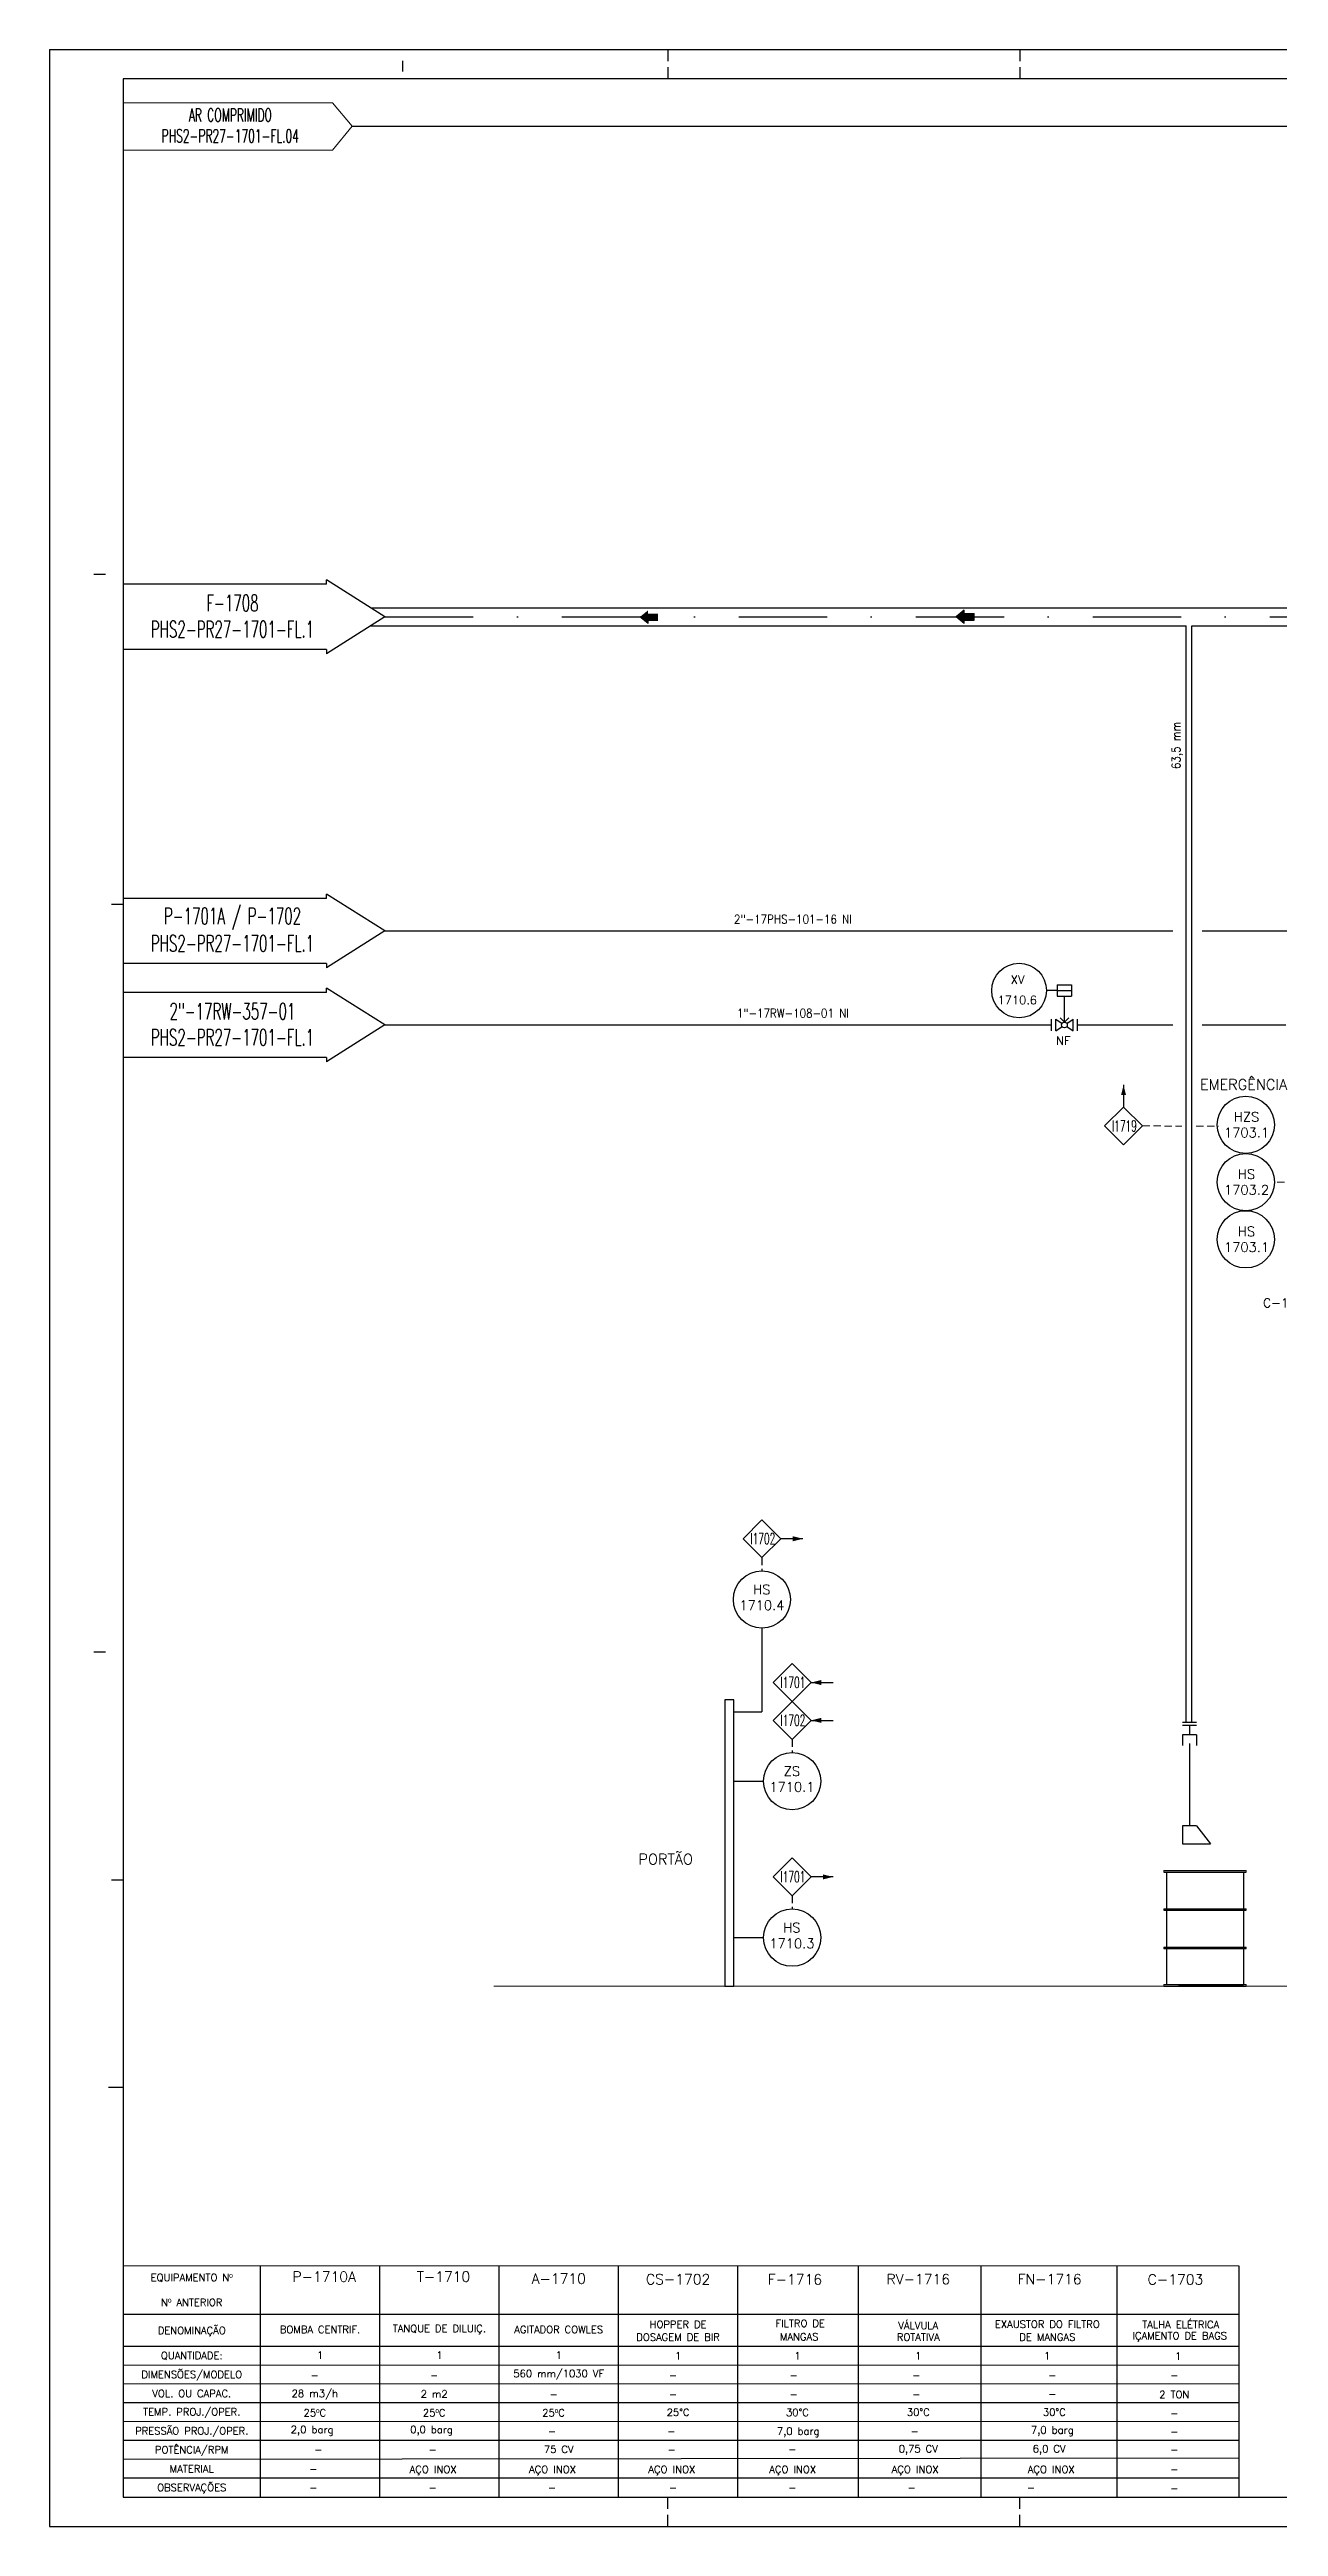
# Model space of a CAD drawing. Extents: x 0 to 1189, y 0 to 841.
# Drawn here: x 0 to 417, y 0 to 841 of the extents above; entities that cross this region are included whole.
import ezdxf
from ezdxf.enums import TextEntityAlignment as Align

# ---------------------------------------------------------------- set-up
doc = ezdxf.new("R2010")
doc.units = 0
doc.header["$LTSCALE"] = 10
doc.header["$MEASUREMENT"] = 0
doc.linetypes.add('DASHDOTX2', pattern=[2, 1, -0.5, 0, -0.5])
doc.linetypes.add('HIDDEN', pattern=[0.375, 0.25, -0.125])
doc.layers.get('0').update_dxf_attribs({"linetype": 'CONTINUOUS'})
for name, color, linetype in [('3', 7, 'CONTINUOUS'), ('5', 5, 'CONTINUOUS'), ('6', 6, 'CONTINUOUS'), ('EQUIP', 7, 'CONTINUOUS'), ('FORMATO', 7, 'CONTINUOUS'), ('Revisão', 2, 'CONTINUOUS'), ('TEXTO2', 7, 'CONTINUOUS'), ('TEXTO5', 5, 'CONTINUOUS'), ('Válvula', 3, 'CONTINUOUS')]:
    doc.layers.add(name, color=color, linetype=linetype)
doc.styles.add('MONOTXT', font='romans.shx', dxfattribs={"height": 0.2})
doc.styles.add('ROMANS', font='ROMANS', dxfattribs={"height": 0.2})
doc.styles.get("Standard").update_dxf_attribs({"font": 'ROMANS', "height": 1000})

msp = doc.modelspace()

# ---------------------------------------------------------------- linework, layer by layer
at = {"linetype": 'Continuous', "lineweight": 5}
for p, q in [((96.16, 822.85), (102.81, 815.02)), ((102.81, 815.02), (96.16, 806.84)), ((150.95, 183.48), (492.66, 183.48))]:
    msp.add_line(p, q, dxfattribs=at)
for p, q in [((94.03, 659.42), (24.99, 659.42)), ((113.9, 648.38), (94.03, 660.92)), ((94.03, 659.42), (94.03, 660.92)), ((113.9, 648.38), (94.03, 635.84)), ((203.3, 646.15), (200.52, 648.38)), ((310.65, 650.6), (307.87, 648.38)), ((310.65, 646.15), (307.87, 648.38)), ((310.65, 649.49), (310.65, 650.6)), ((310.65, 649.49), (313.99, 649.49)), ((313.99, 647.27), (313.99, 649.49)), ((203.3, 647.27), (206.64, 647.27)), ((203.3, 646.15), (203.3, 647.27)), ((310.65, 647.27), (313.99, 647.27)), ((310.65, 646.15), (310.65, 647.27)), ((94.03, 637.34), (25.06, 637.34)), ((94.03, 637.34), (25.06, 637.34)), ((94.03, 637.34), (94.03, 635.84)), ((94.03, 552.75), (24.99, 552.75)), ((113.9, 541.72), (94.03, 554.26)), ((94.03, 552.75), (94.03, 554.26)), ((113.9, 541.72), (94.03, 529.18)), ((94.03, 530.68), (25.06, 530.68)), ((94.03, 530.68), (25.06, 530.68)), ((94.03, 530.68), (94.03, 529.18)), ((113.9, 509.8), (94.03, 522.35)), ((94.03, 520.84), (94.03, 522.35)), ((94.03, 520.84), (24.99, 520.84)), ((113.9, 509.8), (94.03, 497.26)), ((94.03, 498.77), (25.06, 498.77)), ((94.03, 498.77), (25.06, 498.77)), ((94.03, 498.77), (94.03, 497.26)), ((387.17, 272.01), (387.17, 268.79)), ((384.8, 268.79), (384.8, 265.18)), ((389.53, 268.79), (389.53, 265.18)), ((384.8, 237.84), (384.8, 231.79)), ((389.53, 237.84), (394.3, 231.79))]:
    msp.add_line(p, q)
at = {"linetype": 'DASHDOTX2', "ltscale": 3}
msp.add_line((113.9, 648.38), (447.75, 648.38), dxfattribs=at)
at = {"color": 1, "linetype": 'Continuous'}
for p, q in [((364.76, 489.43), (364.76, 481.94)), ((255.88, 335.37), (248.39, 335.37)), ((258.62, 286.53), (266.12, 286.53)), ((258.62, 273.68), (266.12, 273.68)), ((266.12, 220.56), (258.62, 220.56))]:
    msp.add_line(p, q, dxfattribs=at)
at = {"linetype": 'HIDDEN', "lineweight": 5}
for p, q in [((371.19, 475.51), (384.52, 475.5)), ((389.44, 475.5), (396.97, 475.5)), ((426.89, 456.46), (415.99, 456.46))]:
    msp.add_line(p, q, dxfattribs=at)
at = {"linetype": 'HIDDEN'}
for p, q in [((241.96, 328.94), (241.96, 324.46)), ((252.2, 267.25), (252.2, 262.77)), ((252.2, 214.13), (252.2, 209.65))]:
    msp.add_line(p, q, dxfattribs=at)
at = {"color": 1, "linetype": 'Continuous'}
for points in [[(364.76, 481.94), (358.33, 475.51), (364.76, 469.08), (371.19, 475.51)], [(241.96, 341.79), (235.53, 335.37), (241.96, 328.94), (248.39, 335.37)], [(252.2, 292.96), (245.77, 286.53), (252.2, 280.11), (258.62, 286.53)], [(252.2, 280.11), (245.77, 273.68), (252.2, 267.25), (258.62, 273.68)], [(252.2, 226.98), (245.77, 220.56), (252.2, 214.13), (258.62, 220.56)]]:
    msp.add_lwpolyline(points, close=True, dxfattribs=at)
for centre in [(406.27, 475.9), (406.27, 456.46), (406.27, 437.02), (241.96, 314.74), (252.2, 253.05), (252.2, 199.93)]:
    msp.add_circle(centre, 9.72, dxfattribs=at)
for points in [[(203.3, 646.15), (200.52, 648.38), (203.3, 650.6), (200.52, 648.38)], [(206.64, 649.49), (206.64, 647.27), (203.3, 647.27), (206.64, 647.27)], [(203.3, 647.27), (203.3, 649.49), (206.64, 649.49), (203.3, 649.49)], [(310.65, 646.15), (307.87, 648.38), (310.65, 650.6), (307.87, 648.38)], [(313.99, 649.49), (313.99, 647.27), (310.65, 647.27), (313.99, 647.27)], [(310.65, 647.27), (310.65, 649.49), (313.99, 649.49), (310.65, 649.49)]]:
    msp.add_solid(points)
for points in [[(364.76, 489.43), (365.62, 485.98), (363.92, 485.98)], [(255.88, 335.37), (252.43, 334.5), (252.43, 336.21)], [(258.62, 286.53), (262.08, 287.4), (262.08, 285.69)], [(258.62, 273.68), (262.08, 274.54), (262.08, 272.84)], [(266.12, 220.56), (262.67, 219.69), (262.67, 221.4)]]:
    msp.add_solid(points, dxfattribs=at)
at = {"layer": '3', "color": 7, "linetype": 'Continuous', "lineweight": 5}
for p, q in [((25, 806.84), (25, 822.85)), ((25, 822.85), (96.16, 822.85)), ((96.16, 806.84), (25, 806.84)), ((25, 746.9), (25, 762.91))]:
    msp.add_line(p, q, dxfattribs=at)
at = {"layer": '5', "linetype": 'Continuous', "lineweight": 5}
for p, q in [((378.5, 222.21), (378.5, 222.71)), ((406.45, 222.21), (406.45, 222.71)), ((378.5, 209.21), (378.5, 209.71)), ((406.45, 209.21), (406.45, 209.71)), ((378.5, 196.21), (378.5, 196.71)), ((406.45, 196.21), (406.45, 196.71)), ((378.5, 183.48), (378.5, 183.98)), ((406.45, 183.48), (406.45, 183.98))]:
    msp.add_line(p, q, dxfattribs=at)
at = {"layer": '5'}
for p, q in [((404.03, 88.37), (25, 88.54)), ((71.6, 10), (71.6, 88.54)), ((112.14, 10), (112.14, 88.54)), ((152.67, 10), (152.67, 88.56)), ((152.67, 10), (152.67, 88.56)), ((193.21, 10), (193.21, 88.54)), ((193.21, 10), (193.21, 88.54)), ((233.75, 10), (233.75, 88.54)), ((233.75, 10), (233.75, 88.46)), ((274.78, 10), (274.78, 88.44)), ((274.78, 10), (274.78, 88.44)), ((316.39, 10), (316.39, 88.43)), ((362.58, 9.98), (362.58, 88.38)), ((404.03, 9.97), (404.03, 88.37)), ((404.03, 72.02), (25, 71.97)), ((404.03, 61.15), (25, 61.1))]:
    msp.add_line(p, q, dxfattribs=at)
at = {"layer": '6'}
for p, q in [((25, 831), (25, 749.62)), ((1179, 831), (25, 831)), ((25, 749.62), (25, 10)), ((25, 10), (1179, 10))]:
    msp.add_line(p, q, dxfattribs=at)
at = {"layer": '6', "color": 0, "ltscale": 0.5}
for p, q in [((386.02, 272.94), (386.02, 645.32)), ((387.94, 272.94), (387.94, 645.37))]:
    msp.add_line(p, q, dxfattribs=at)
at = {"layer": '6', "color": 5, "ltscale": 0.5}
msp.add_lwpolyline([(229.33, 183.49), (232.45, 183.49), (232.45, 280.71), (229.33, 280.71)], close=True, dxfattribs=at)
at = {"layer": 'EQUIP', "color": 5}
for p, q in [((378.5, 222.71), (406.45, 222.71)), ((378.5, 222.21), (406.45, 222.21)), ((378.5, 209.71), (406.45, 209.71)), ((378.5, 209.21), (406.45, 209.21)), ((378.5, 196.71), (406.45, 196.71)), ((378.5, 196.21), (406.45, 196.21)), ((378.5, 183.98), (406.45, 183.98)), ((378.5, 183.48), (406.45, 183.48))]:
    msp.add_line(p, q, dxfattribs=at)
at = {"layer": 'EQUIP', "color": 0}
for points in [[(102.81, 815.02), (702.6, 815.01)], [(109.08, 651.42), (449.98, 651.43)], [(109.05, 645.32), (386.02, 645.32)], [(387.94, 645.32), (449.98, 645.32)], [(113.9, 541.72), (381.55, 541.72)], [(391.43, 541.72), (448.27, 541.72)], [(113.9, 509.8), (340.3, 509.8)], [(349.07, 509.8), (381.55, 509.8)], [(391.43, 509.8), (419.85, 509.8)], [(241.96, 305.02), (241.96, 276.65)], [(232.45, 276.65), (241.96, 276.65)], [(389.53, 272.94), (384.8, 272.94)], [(389.53, 272.01), (384.8, 272.01)], [(389.53, 268.79), (384.8, 268.79)], [(387.17, 265.82), (387.17, 237.84)], [(232.45, 253.05), (242.48, 253.05)], [(389.53, 237.84), (384.8, 237.84)], [(384.8, 231.79), (394.3, 231.79)], [(232.45, 199.93), (242.48, 199.93)]]:
    msp.add_lwpolyline(points, dxfattribs=at)
at = {"layer": 'EQUIP', "color": 5}
for points in [[(379.5, 209.71), (379.5, 222.21), (405.45, 222.21), (405.45, 209.71)], [(379.5, 196.71), (379.5, 209.21)], [(405.45, 209.21), (405.45, 196.71)], [(379.5, 183.98), (379.5, 196.21)], [(405.45, 196.21), (405.45, 183.98)], [(405.45, 183.48), (383.4, 183.48)]]:
    msp.add_lwpolyline(points, dxfattribs=at)
at = {"layer": 'FORMATO', "color": 1}
for p, q in [((0, 841), (0, 0)), ((0, 841), (1189, 841)), ((119.9, 837.16), (119.9, 833.53)), ((210, 841), (210, 837)), ((210, 835), (210, 831)), ((329.5, 841), (329.5, 837)), ((329.5, 835), (329.5, 831)), ((15, 662.84), (19, 662.84)), ((21, 550.81), (25, 550.81)), ((15, 297), (19, 297)), ((21, 219.57), (25, 219.57)), ((25, 149), (20, 149)), ((404.03, 54.7), (25, 54.71)), ((404.03, 48.38), (25, 48.33)), ((404.03, 41.99), (25, 41.94)), ((404.03, 35.65), (25, 35.55)), ((404.03, 29.21), (25, 29.16)), ((404.03, 23.17), (25, 22.78)), ((404.03, 16.44), (25, 16.39)), ((210, 6), (210, 10)), ((329.5, 6), (329.5, 10)), ((0, 0), (1189, 0)), ((210, 0), (210, 4)), ((329.5, 0), (329.5, 4))]:
    msp.add_line(p, q, dxfattribs=at)
at = {"layer": 'Revisão'}
for p, q in [((342.25, 521.5), (338.55, 521.5)), ((342.25, 523.45), (342.25, 519.55)), ((342.25, 523.45), (347.12, 523.45)), ((342.25, 521.5), (347.12, 521.5)), ((347.12, 523.45), (347.12, 519.55)), ((342.25, 519.55), (347.12, 519.55)), ((344.69, 510.78), (344.69, 519.55)), ((340.3, 507.85), (340.3, 511.75)), ((341.76, 511.75), (343.87, 510.34)), ((341.76, 507.85), (341.76, 511.75)), ((341.76, 507.85), (343.87, 509.26)), ((344.69, 510.78), (343.24, 512.23)), ((346.16, 512.23), (344.69, 510.78)), ((345.5, 510.34), (347.61, 511.75)), ((345.5, 509.26), (347.61, 507.85)), ((347.61, 507.85), (347.61, 511.75)), ((349.07, 507.85), (349.07, 511.75))]:
    msp.add_line(p, q, dxfattribs=at)
for centre, radius in [((329.27, 521.5), 9.28), ((344.69, 509.8), 0.975)]:
    msp.add_circle(centre, radius, dxfattribs=at)

# ---------------------------------------------------------------- texts
at = {"linetype": 'Continuous', "lineweight": 5, "style": 'MONOTXT', "width": 0.88}
msp.add_text('63,5 mm', height=2.925, rotation=90, dxfattribs=at).set_placement((383.04, 604.71), align=Align.MIDDLE)
at = {"linetype": 'Continuous', "lineweight": 5}
for s, height, style, width, p in [('2"-17PHS-101-16 NI', 2.925, 'MONOTXT', 0.88, (252.47, 545.72)), ('1"-17RW-108-01 NI', 2.925, 'MONOTXT', 0.88, (252.47, 513.8)), ('I1719', 3.741, 'ROMANS', 0.6, (365.05, 475.54)), ('I1702', 3.741, 'ROMANS', 0.6, (242.25, 335.39)), ('I1701', 3.741, 'ROMANS', 0.6, (252.48, 286.56)), ('I1702', 3.741, 'ROMANS', 0.6, (252.48, 273.71)), ('I1701', 3.741, 'ROMANS', 0.6, (252.48, 220.58))]:
    msp.add_text(s, height=height, dxfattribs=dict(at, style=style, width=width)).set_placement(p, align=Align.MIDDLE)
at = {"layer": '3', "color": 7, "linetype": 'Continuous', "lineweight": 5, "style": 'MONOTXT', "width": 0.6}
for s, height, p in [('AR COMPRIMIDO', 4.4474, (61.39, 818.76)), ('PHS2-PR27-1701-FL.04', 4.4474, (61.39, 811.67)), ('F-1708', 5.559, (62.13, 653.06)), ('PHS2-PR27-1701-FL.1', 5.5592, (62.13, 644.19)), ('P-1701A / P-1702', 5.5592, (62.13, 546.4)), ('PHS2-PR27-1701-FL.1', 5.5592, (62.13, 537.52)), ('2"-17RW-357-01', 5.5592, (62.13, 514.48)), ('PHS2-PR27-1701-FL.1', 5.5592, (62.13, 505.61))]:
    msp.add_text(s, height=height, dxfattribs=at).set_placement(p, align=Align.MIDDLE)
at = {"layer": '5', "style": 'ROMANS'}
for s, p in [('EQUIPAMENTO Nº', (48.3, 84.4)), ('Nº ANTERIOR', (48.3, 76.11))]:
    msp.add_text(s, height=2.4786, dxfattribs=at).set_placement(p, align=Align.MIDDLE)
at = {"layer": '6', "style": 'ROMANS'}
for s, p in [('P-1710A', (93.29, 84.81)), ('A-1710', (172.94, 84.15)), ('FN-1716', (339.67, 83.97))]:
    msp.add_text(s, height=3.47, dxfattribs=at).set_placement(p, align=Align.MIDDLE)
at = {"layer": 'EQUIP', "attachment_point": 1}
for s, width, gutter_width, heights, insert, char_height in [('\\pxql;EMERGÊNCIA', 44.2148, 101.84, [9.45], (390.73, 491.39), 3.6), ('\\pxqc;HZS', 39.9039, 91.91, [8.53], (386.58, 480.23), 3.249), ('\\pxqc;1703.1', 39.9039, 91.91, [8.53], (386.58, 474.88), 3.249), ('\\pxqc;1703.2', 39.9039, 91.91, [8.53], (386.58, 455.44), 3.249), ('\\pxqc;HS', 39.9039, 91.91, [8.53], (386.58, 460.79), 3.249), ('\\pxqc;HS', 39.9039, 91.91, [8.53], (386.58, 441.35), 3.249), ('\\pxqc;1703.1', 39.9039, 91.91, [8.53], (386.58, 436), 3.249), ('\\pxqc;HS', 39.9039, 91.91, [8.53], (221.96, 319.75), 3.249), ('\\pxqc;1710.4', 39.9039, 91.91, [8.53], (221.96, 314.41), 3.249), ('\\pxqc;1710.1', 39.9039, 91.91, [8.53], (232.19, 252.72), 3.249), ('\\pxqc;ZS', 39.9039, 91.91, [8.53], (232.19, 258.07), 3.249), ('\\pxqc;HS', 39.9039, 91.91, [8.53], (232.19, 204.94), 3.249), ('\\pxqc;1710.3', 39.9039, 91.91, [8.53], (232.19, 199.6), 3.249)]:
    msp.add_mtext_dynamic_manual_height_columns(s, width=width, gutter_width=gutter_width, heights=heights, dxfattribs=dict(at, insert=insert, char_height=char_height))
at = {"layer": 'FORMATO', "color": 4, "style": 'ROMANS'}
for s, height, p in [('DENOMINAÇÃO', 2.4786, (48.3, 66.54)), ('QUANTIDADE:', 2.4786, (48.3, 57.91)), ('DIMENSÕES/MODELO', 2.4786, (48.3, 51.52)), ('VOL. OU CAPAC.', 2.4786, (48.3, 45.13)), ('PRESSÃO PROJ./OPER.', 2.4786, (48.3, 32.36)), ('TEMP. PROJ./OPER.', 2.4786, (48.3, 38.74)), ('POTÊNCIA/RPM', 2.4786, (48.3, 25.97)), ('MATERIAL', 2.479, (48.3, 19.58)), ('OBSERVAÇÕES', 2.4786, (48.3, 13.19))]:
    msp.add_text(s, height=height, dxfattribs=at).set_placement(p, align=Align.MIDDLE)
at = {"layer": 'Revisão', "style": 'ROMANS'}
for s, p in [('XV', (326.49, 523.74)), ('1710.6', (321.96, 516.84)), ('NF', (341.85, 503.06))]:
    msp.add_text(s, height=2.843, dxfattribs=at).set_placement(p)
at = {"layer": 'TEXTO2', "color": 6, "style": 'ROMANS'}
for s, p in [('T-1710', (133.83, 84.83)), ('CS-1702', (213.48, 83.93)), ('F-1716', (253.15, 83.88)), ('RV-1716', (295.05, 83.97)), ('C-1703', (382.4, 83.86))]:
    msp.add_text(s, height=3.47, dxfattribs=at).set_placement(p, align=Align.MIDDLE)
at = {"layer": 'TEXTO5', "color": 6, "style": 'ROMANS'}
for s, height, p in [('C-1703', 3, (420.34, 415.43)), ('PORTÃO', 3.6, (209.27, 227.03))]:
    msp.add_text(s, height=height, dxfattribs=at).set_placement(p, align=Align.MIDDLE)
at = {"layer": 'Válvula', "style": 'ROMANS'}
for s, height, p in [('BOMBA CENTRIF.', 2.4786, (91.87, 66.88)), ('AGITADOR COWLES', 2.4786, (172.94, 66.87)), ('EXAUSTOR DO FILTRO', 2.4786, (338.89, 68.66)), ('1', 2.48, (91.87, 58.13)), ('1', 2.48, (172.94, 58.13)), ('DE MANGAS', 2.479, (338.89, 64.31)), ('1', 2.48, (338.84, 57.95)), ('560 mm/1030 VF', 2.4786, (172.94, 51.74)), ('28 m3/h', 2.5, (90.09, 44.97)), ('-', 2.5, (340.54, 44.97)), ('2,0 barg', 2.5, (89.19, 32.48)), ('25ºC', 2.5, (90.11, 38.59)), ('7,0 barg', 2.5, (340.56, 32.34)), ('-', 2.5, (91.32, 26.13)), ('-', 2.5, (130.15, 26.05)), ('75 CV', 2.479, (172.94, 26.19)), ('-', 2.5, (170.69, 32.31)), ('-', 2.5, (211.23, 32.31)), ('-', 2.5, (211.24, 26.13)), ('-', 2.5, (252.26, 26.17)), ('0,75 CV', 2.479, (295.05, 26.01)), ('-', 2.5, (293.87, 32.31)), ('6,0 CV', 2.479, (339.5, 26.01)), ('-', 2.5, (89.62, 19.53)), ('AÇO INOX', 2.5, (130.28, 19.03)), ('AÇO INOX', 2.5, (170.82, 19.03)), ('AÇO INOX', 2.5, (211.35, 19.03)), ('AÇO INOX', 2.5, (252.39, 19.03)), ('AÇO INOX', 2.5, (293.99, 19.03)), ('AÇO INOX', 2.5, (340.19, 19.03)), ('-', 2.5, (89.62, 13.15)), ('-', 2.5, (130.15, 13.15)), ('-', 2.5, (170.69, 13.15)), ('-', 2.5, (211.72, 13.15)), ('-', 2.5, (252.26, 13.15)), ('-', 2.5, (292.8, 13.15)), ('-', 2.5, (333.34, 13.15))]:
    msp.add_text(s, height=height, dxfattribs=at).set_placement(p, align=Align.MIDDLE)
at = {"layer": 'Válvula', "color": 3, "style": 'ROMANS'}
for s, height, p in [('TANQUE DE DILUIÇ.', 2.4786, (132.4, 66.88)), ('HOPPER DE', 2.479, (213.48, 68.62)), ('FILTRO DE', 2.479, (254.95, 68.96)), ('VÁLVULA', 2.479, (295.05, 68.66)), ('TALHA ELÉTRICA', 2.4786, (384.2, 68.94)), ('1', 2.48, (132.4, 58.13)), ('DOSAGEM DE BIR', 2.4786, (213.48, 64.28)), ('1', 2.48, (213.48, 57.91)), ('MANGAS', 2.479, (254.6, 64.42)), ('1', 2.48, (254.02, 57.91)), ('ROTATIVA', 2.479, (295.05, 64.31)), ('1', 2.48, (295.05, 57.95)), ('IÇAMENTO DE BAGS', 2.4786, (383.85, 64.41)), ('1', 2.48, (383.27, 57.84)), ('-', 2.48, (90.09, 51.37)), ('-', 2.48, (130.63, 51.36)), ('-', 2.48, (211.71, 51.36)), ('-', 2.48, (252.74, 51.36)), ('-', 2.48, (294.35, 51.36)), ('-', 2.48, (340.54, 51.36)), ('-', 2.48, (381.99, 51.29)), ('2 m2', 2.479, (130.63, 44.99)), ('-', 2.48, (171.17, 44.9)), ('-', 2.48, (211.71, 44.88)), ('-', 2.48, (252.74, 44.86)), ('-', 2.48, (294.35, 44.84)), ('2 TON', 2.479, (381.99, 44.79)), ('0,0 barg', 2.479, (129.73, 32.49)), ('25ºC', 2.479, (130.65, 38.61)), ('25ºC', 2.479, (171.19, 38.62)), ('25%%DC', 2.479, (213.48, 38.75)), ('30%%DC', 2.479, (254.02, 38.73)), ('30%%DC', 2.479, (295.05, 38.78)), ('30%%DC', 2.479, (341.25, 38.79)), ('-', 2.48, (381.99, 38.46)), ('7,0 barg', 2.479, (254.28, 31.94)), ('-', 2.48, (381.99, 32.15)), ('-', 2.48, (381.99, 26.04)), ('-', 2.48, (381.99, 19.37)), ('-', 2.48, (381.99, 12.98))]:
    msp.add_text(s, height=height, dxfattribs=at).set_placement(p, align=Align.MIDDLE)

doc.saveas('drawing.dxf')
